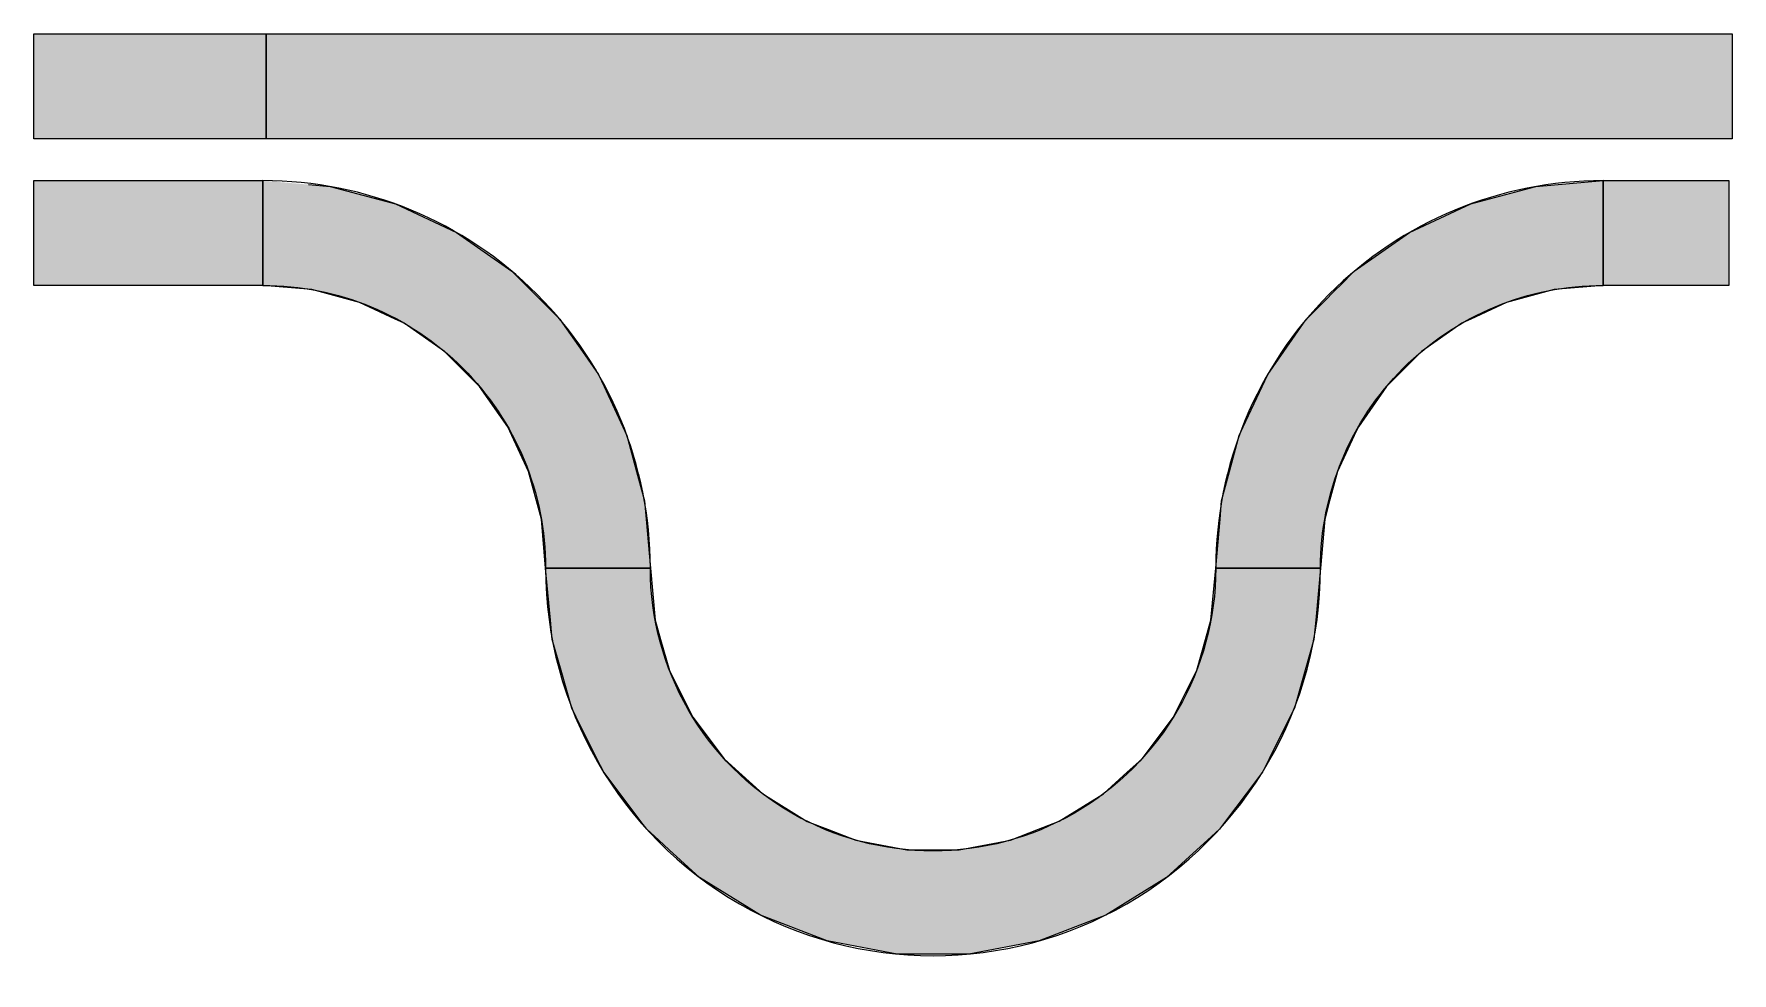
# Model space of a CAD drawing. Extents: x 5 to 22.7, y 3.2 to 9.9.
# Drawn here: x 14.57 to 22.68, y 3.18 to 7.66 of the extents above; entities that cross this region are included whole.
import ezdxf

# ---------------------------------------------------------------- set-up
doc = ezdxf.new("R2010")
doc.units = 0
doc.layers.get('0').update_dxf_attribs({"linetype": 'CONTINUOUS'})
doc.layers.add('COND', color=3, linetype='CONTINUOUS')

# ---------------------------------------------------------------- blocks, each defined once
blk = doc.blocks.new('DIVIDER_CIRCLE_END_3_0_5_1')
at = {"layer": 'COND'}
blk.add_lwpolyline([(0, 0.25), (-0.0001, 0.25), (-0.0001, -0.25), (0, -0.25, 0.414214), (1.85, 1.6), (1.85, 1.6001), (1.35, 1.6001), (1.35, 1.6, -0.414214)], format="xyb", close=True, dxfattribs=at)
blk = doc.blocks.new('DIVIDER_CIRCLE_END_3_0_5_0')
at = {"layer": 'COND'}
blk.add_lwpolyline([(0, 0.25), (-0.0001, 0.25), (-0.0001, -0.25), (0, -0.25, 1), (0, 3.45), (-0.0001, 3.45), (-0.0001, 2.95), (0, 2.95, -1)], format="xyb", close=True, dxfattribs=at)
blk = doc.blocks.new('DIVIDER_CIRCLE_END_3_0_5_A')
at = {"layer": 'COND'}
blk.add_lwpolyline([(0, 0.25), (-0.0001, 0.25), (-0.0001, -0.25), (0, -0.25, 0.414214), (1.85, 1.6), (1.85, 1.6001), (1.35, 1.6001), (1.35, 1.6, -0.414214)], format="xyb", close=True, dxfattribs=at)
blk = doc.blocks.new('*U10')
at = {"linetype": 'CONTINUOUS'}
for p, q in [((14.5673, 7.1618), (14.5673, 7.6618)), ((15.6756, 7.1618), (15.6756, 7.6618)), ((15.6756, 7.6618), (15.6756, 7.1618)), ((22.6758, 7.6618), (22.6758, 7.1618)), ((14.5673, 6.9428), (14.5673, 6.9618)), ((14.5673, 6.4618), (14.5673, 6.9428)), ((15.6605, 6.9428), (15.6605, 6.9618)), ((15.6605, 6.9337), (15.6605, 6.9428)), ((15.6605, 6.9428), (15.6605, 6.4618)), ((15.6605, 6.8503), (15.6605, 6.9337)), ((15.8777, 6.9428), (15.9817, 6.9337)), ((15.9817, 6.9337), (16.2933, 6.8503)), ((21.4278, 6.8502), (21.7393, 6.9337)), ((21.7393, 6.9337), (22.0606, 6.9618)), ((22.0607, 6.9618), (22.0607, 6.9337)), ((22.0607, 6.4618), (22.0607, 6.9618)), ((22.0607, 6.9337), (22.0607, 6.8502)), ((22.6607, 6.9618), (22.6607, 6.4618)), ((15.6605, 6.714), (15.6605, 6.8503)), ((16.2933, 6.8503), (16.5855, 6.714)), ((21.1356, 6.7139), (21.4278, 6.8502)), ((22.0607, 6.8502), (22.0607, 6.7139)), ((15.6605, 6.529), (15.6605, 6.714)), ((16.5855, 6.714), (16.8497, 6.529)), ((20.8714, 6.529), (21.1356, 6.7139)), ((22.0607, 6.7139), (22.0607, 6.529)), ((15.6605, 6.4618), (15.6605, 6.529)), ((16.8497, 6.529), (16.9169, 6.4618)), ((20.8042, 6.4618), (20.8714, 6.529)), ((22.0607, 6.529), (22.0607, 6.4618)), ((15.8949, 6.4413), (15.6605, 6.4618)), ((16.1222, 6.3804), (15.8949, 6.4413)), ((16.9169, 6.4618), (16.9374, 6.4413)), ((16.9374, 6.4413), (16.9983, 6.3804)), ((20.7228, 6.3804), (20.7837, 6.4413)), ((20.7837, 6.4413), (20.8042, 6.4618)), ((21.8262, 6.4413), (21.5988, 6.3804)), ((22.0606, 6.4618), (21.8262, 6.4413)), ((16.2926, 6.301), (16.1222, 6.3804)), ((16.9983, 6.3804), (17.0777, 6.301)), ((20.6434, 6.3009), (20.7228, 6.3804)), ((21.5988, 6.3804), (21.4284, 6.3009)), ((16.3355, 6.281), (16.2926, 6.301)), ((16.5283, 6.146), (16.3355, 6.281)), ((17.0777, 6.301), (17.0918, 6.281)), ((17.0918, 6.281), (17.1863, 6.146)), ((20.5349, 6.1459), (20.6294, 6.2809)), ((20.6294, 6.2809), (20.6434, 6.3009)), ((21.3856, 6.2809), (21.1928, 6.1459)), ((21.4284, 6.3009), (21.3856, 6.2809)), ((16.6375, 6.0368), (16.5283, 6.146)), ((17.1863, 6.146), (17.2627, 6.0368)), ((20.4584, 6.0367), (20.5349, 6.1459)), ((21.1928, 6.1459), (21.0836, 6.0367)), ((16.6947, 5.9796), (16.6375, 6.0368)), ((17.2627, 6.0368), (17.2894, 5.9796)), ((20.4317, 5.9795), (20.4584, 6.0367)), ((21.0836, 6.0367), (21.0264, 5.9795)), ((16.8297, 5.7868), (16.6947, 5.9796)), ((17.2894, 5.9796), (17.3793, 5.7868)), ((20.3418, 5.7867), (20.4317, 5.9795)), ((21.0264, 5.9795), (20.8914, 5.7867)), ((16.8494, 5.7446), (16.8297, 5.7868)), ((17.3793, 5.7868), (17.399, 5.7446)), ((20.3221, 5.7445), (20.3418, 5.7867)), ((20.8914, 5.7867), (20.8717, 5.7445)), ((16.9292, 5.5736), (16.8494, 5.7446)), ((17.399, 5.7446), (17.4448, 5.5736)), ((20.2763, 5.5735), (20.3221, 5.7445)), ((20.8717, 5.7445), (20.792, 5.5735)), ((16.9668, 5.4331), (16.9292, 5.5736)), ((17.4448, 5.5736), (17.4825, 5.4331)), ((20.2387, 5.433), (20.2763, 5.5735)), ((20.792, 5.5735), (20.7543, 5.433)), ((16.9901, 5.3462), (16.9668, 5.4331)), ((17.4825, 5.4331), (17.4901, 5.3462)), ((20.2311, 5.3461), (20.2387, 5.433)), ((20.7543, 5.433), (20.7311, 5.3461)), ((17.0106, 5.1118), (16.9901, 5.3462)), ((17.4901, 5.3462), (17.5106, 5.1118)), ((20.2106, 5.1117), (20.2311, 5.3461)), ((20.7311, 5.3461), (20.7106, 5.1117)), ((17.0106, 5.1117), (17.0106, 5.1118)), ((17.0106, 5.1116), (17.0106, 5.1117)), ((17.0336, 4.8635), (17.0106, 5.1116)), ((17.5106, 5.1118), (17.5106, 5.1117)), ((17.5106, 5.1117), (17.5106, 5.1116)), ((17.5106, 5.1116), (17.5336, 4.8635)), ((20.1876, 4.8636), (20.2106, 5.1117)), ((20.7106, 5.1117), (20.6876, 4.8636)), ((17.0421, 4.7717), (17.0336, 4.8635)), ((17.5336, 4.8635), (17.5597, 4.7717)), ((20.1615, 4.7718), (20.1876, 4.8636)), ((20.6876, 4.8636), (20.6791, 4.7718)), ((17.0841, 4.6239), (17.0421, 4.7717)), ((17.5597, 4.7717), (17.6018, 4.6239)), ((20.1195, 4.624), (20.1615, 4.7718)), ((20.6791, 4.7718), (20.6371, 4.624)), ((17.1355, 4.4433), (17.0841, 4.6239)), ((17.6018, 4.6239), (17.6917, 4.4433)), ((20.0295, 4.4434), (20.1195, 4.624)), ((20.6371, 4.624), (20.5857, 4.4434)), ((17.1566, 4.4009), (17.1355, 4.4433)), ((17.2556, 4.2021), (17.1566, 4.4009)), ((17.6917, 4.4433), (17.7128, 4.4009)), ((17.7128, 4.4009), (17.8629, 4.2021)), ((19.8583, 4.2022), (20.0084, 4.401)), ((20.0084, 4.401), (20.0295, 4.4434)), ((20.5646, 4.401), (20.4656, 4.2022)), ((20.5857, 4.4434), (20.5646, 4.401)), ((17.2877, 4.1377), (17.2556, 4.2021)), ((17.3658, 4.0343), (17.2877, 4.1377)), ((17.8629, 4.2021), (17.9336, 4.1377)), ((17.9336, 4.1377), (18.0471, 4.0343)), ((19.6742, 4.0343), (19.7877, 4.1378)), ((19.7877, 4.1378), (19.8583, 4.2022)), ((20.4335, 4.1378), (20.3554, 4.0343)), ((20.4656, 4.2022), (20.4335, 4.1378)), ((17.4648, 3.9031), (17.3658, 4.0343)), ((18.0471, 4.0343), (18.2589, 3.9031)), ((19.4624, 3.9032), (19.6742, 4.0343)), ((20.3554, 4.0343), (20.2564, 3.9032)), ((17.4934, 3.8653), (17.4648, 3.9031)), ((18.2589, 3.9031), (18.3566, 3.8653)), ((19.3647, 3.8653), (19.4624, 3.9032)), ((20.2564, 3.9032), (20.2278, 3.8653)), ((17.5506, 3.8131), (17.4934, 3.8653)), ((17.6008, 3.7674), (17.5506, 3.8131)), ((18.3566, 3.8653), (18.4912, 3.8131)), ((18.4912, 3.8131), (18.7361, 3.7674)), ((18.9852, 3.7674), (19.2301, 3.8132)), ((19.2301, 3.8132), (19.3647, 3.8653)), ((20.1706, 3.8132), (20.1204, 3.7674)), ((20.2278, 3.8653), (20.1706, 3.8132)), ((17.7457, 3.6353), (17.6008, 3.7674)), ((18.7361, 3.7674), (18.9852, 3.7674)), ((20.1204, 3.7674), (19.9755, 3.6353)), ((20.1204, 3.7674), (20.1204, 3.7674)), ((17.7457, 3.6353), (17.7457, 3.6353)), ((18.0359, 3.4556), (17.7457, 3.6353)), ((19.9754, 3.6353), (19.6853, 3.4556)), ((19.9755, 3.6353), (19.9754, 3.6353)), ((18.036, 3.4555), (18.0359, 3.4556)), ((18.3543, 3.3322), (18.036, 3.4555)), ((19.6851, 3.4555), (19.3669, 3.3322)), ((19.6853, 3.4556), (19.6851, 3.4555)), ((18.3543, 3.3322), (18.3543, 3.3322)), ((18.6899, 3.2695), (18.3543, 3.3322)), ((19.3668, 3.3322), (19.0313, 3.2695)), ((19.3669, 3.3322), (19.3668, 3.3322)), ((19.0313, 3.2695), (18.6899, 3.2695)), ((18.6899, 3.2695), (18.6899, 3.2695))]:
    blk.add_line(p, q, dxfattribs=at)
at = {"linetype": 'CONTINUOUS', "extrusion": (0, 0, -1)}
for points in [[(-14.5673, 7.6618), (-15.6756, 7.1618), (-14.5673, 7.1618)], [(-14.5673, 7.6618), (-15.6756, 7.6618), (-15.6756, 7.1618)], [(-15.6756, 7.6618), (-22.6758, 7.1618), (-15.6756, 7.1618)], [(-15.6756, 7.6618), (-22.6758, 7.6618), (-22.6758, 7.1618)], [(-14.5673, 6.9618), (-15.6605, 6.9428), (-14.5673, 6.9428)], [(-14.5673, 6.9618), (-15.6605, 6.9618), (-15.6605, 6.9428)], [(-14.5673, 6.9428), (-15.6605, 6.4618), (-14.5673, 6.4618)], [(-14.5673, 6.9428), (-15.6605, 6.9428), (-15.6605, 6.4618)], [(-15.6605, 6.9618), (-15.8777, 6.9428), (-15.6605, 6.9428)], [(-15.6605, 6.9428), (-15.9817, 6.9337), (-15.6605, 6.9337)], [(-15.6605, 6.9428), (-15.8777, 6.9428), (-15.9817, 6.9337)], [(-15.6605, 6.9337), (-16.2933, 6.8503), (-15.6605, 6.8503)], [(-15.6605, 6.9337), (-15.9817, 6.9337), (-16.2933, 6.8503)], [(-21.7393, 6.9337), (-22.0607, 6.8502), (-21.4278, 6.8502)], [(-22.0606, 6.9618), (-22.0607, 6.9337), (-21.7393, 6.9337)], [(-21.7393, 6.9337), (-22.0607, 6.9337), (-22.0607, 6.8502)], [(-22.0606, 6.9618), (-22.0607, 6.9618), (-22.0607, 6.9337)], [(-22.0607, 6.9618), (-22.6607, 6.4618), (-22.0607, 6.4618)], [(-22.0607, 6.9618), (-22.6607, 6.9618), (-22.6607, 6.4618)], [(-15.6605, 6.8503), (-16.5855, 6.714), (-15.6605, 6.714)], [(-15.6605, 6.8503), (-16.2933, 6.8503), (-16.5855, 6.714)], [(-21.4278, 6.8502), (-22.0607, 6.7139), (-21.1356, 6.7139)], [(-21.4278, 6.8502), (-22.0607, 6.8502), (-22.0607, 6.7139)], [(-15.6605, 6.714), (-16.8497, 6.529), (-15.6605, 6.529)], [(-15.6605, 6.714), (-16.5855, 6.714), (-16.8497, 6.529)], [(-21.1356, 6.7139), (-22.0607, 6.529), (-20.8714, 6.529)], [(-21.1356, 6.7139), (-22.0607, 6.7139), (-22.0607, 6.529)], [(-15.6605, 6.529), (-16.9169, 6.4618), (-15.6605, 6.4618)], [(-15.6605, 6.529), (-16.8497, 6.529), (-16.9169, 6.4618)], [(-20.8714, 6.529), (-22.0607, 6.4618), (-20.8042, 6.4618)], [(-20.8714, 6.529), (-22.0607, 6.529), (-22.0607, 6.4618)], [(-15.6605, 6.4618), (-16.9374, 6.4413), (-15.8949, 6.4413)], [(-15.6605, 6.4618), (-16.9169, 6.4618), (-16.9374, 6.4413)], [(-15.8949, 6.4413), (-16.9983, 6.3804), (-16.1222, 6.3804)], [(-15.8949, 6.4413), (-16.9374, 6.4413), (-16.9983, 6.3804)], [(-20.7837, 6.4413), (-21.5988, 6.3804), (-20.7228, 6.3804)], [(-20.8042, 6.4618), (-21.8262, 6.4413), (-20.7837, 6.4413)], [(-20.7837, 6.4413), (-21.8262, 6.4413), (-21.5988, 6.3804)], [(-20.8042, 6.4618), (-22.0606, 6.4618), (-21.8262, 6.4413)], [(-16.1222, 6.3804), (-17.0777, 6.301), (-16.2926, 6.301)], [(-16.1222, 6.3804), (-16.9983, 6.3804), (-17.0777, 6.301)], [(-20.7228, 6.3804), (-21.4284, 6.3009), (-20.6434, 6.3009)], [(-20.7228, 6.3804), (-21.5988, 6.3804), (-21.4284, 6.3009)], [(-16.2926, 6.301), (-17.0918, 6.281), (-16.3355, 6.281)], [(-16.2926, 6.301), (-17.0777, 6.301), (-17.0918, 6.281)], [(-16.3355, 6.281), (-17.1863, 6.146), (-16.5283, 6.146)], [(-16.3355, 6.281), (-17.0918, 6.281), (-17.1863, 6.146)], [(-20.6294, 6.2809), (-21.1928, 6.1459), (-20.5349, 6.1459)], [(-20.6434, 6.3009), (-21.3856, 6.2809), (-20.6294, 6.2809)], [(-20.6294, 6.2809), (-21.3856, 6.2809), (-21.1928, 6.1459)], [(-20.6434, 6.3009), (-21.4284, 6.3009), (-21.3856, 6.2809)], [(-16.5283, 6.146), (-17.2627, 6.0368), (-16.6375, 6.0368)], [(-16.5283, 6.146), (-17.1863, 6.146), (-17.2627, 6.0368)], [(-20.5349, 6.1459), (-21.0836, 6.0367), (-20.4584, 6.0367)], [(-20.5349, 6.1459), (-21.1928, 6.1459), (-21.0836, 6.0367)], [(-16.6375, 6.0368), (-17.2894, 5.9796), (-16.6947, 5.9796)], [(-16.6375, 6.0368), (-17.2627, 6.0368), (-17.2894, 5.9796)], [(-20.4584, 6.0367), (-21.0264, 5.9795), (-20.4317, 5.9795)], [(-20.4584, 6.0367), (-21.0836, 6.0367), (-21.0264, 5.9795)], [(-16.6947, 5.9796), (-17.3793, 5.7868), (-16.8297, 5.7868)], [(-16.6947, 5.9796), (-17.2894, 5.9796), (-17.3793, 5.7868)], [(-20.4317, 5.9795), (-20.8914, 5.7867), (-20.3418, 5.7867)], [(-20.4317, 5.9795), (-21.0264, 5.9795), (-20.8914, 5.7867)], [(-16.8297, 5.7868), (-17.399, 5.7446), (-16.8494, 5.7446)], [(-16.8297, 5.7868), (-17.3793, 5.7868), (-17.399, 5.7446)], [(-20.3418, 5.7867), (-20.8717, 5.7445), (-20.3221, 5.7445)], [(-20.3418, 5.7867), (-20.8914, 5.7867), (-20.8717, 5.7445)], [(-16.8494, 5.7446), (-17.4448, 5.5736), (-16.9292, 5.5736)], [(-16.8494, 5.7446), (-17.399, 5.7446), (-17.4448, 5.5736)], [(-20.3221, 5.7445), (-20.792, 5.5735), (-20.2763, 5.5735)], [(-20.3221, 5.7445), (-20.8717, 5.7445), (-20.792, 5.5735)], [(-16.9292, 5.5736), (-17.4825, 5.4331), (-16.9668, 5.4331)], [(-16.9292, 5.5736), (-17.4448, 5.5736), (-17.4825, 5.4331)], [(-20.2763, 5.5735), (-20.7543, 5.433), (-20.2387, 5.433)], [(-20.2763, 5.5735), (-20.792, 5.5735), (-20.7543, 5.433)], [(-16.9668, 5.4331), (-17.4901, 5.3462), (-16.9901, 5.3462)], [(-16.9668, 5.4331), (-17.4825, 5.4331), (-17.4901, 5.3462)], [(-20.2387, 5.433), (-20.7311, 5.3461), (-20.2311, 5.3461)], [(-20.2387, 5.433), (-20.7543, 5.433), (-20.7311, 5.3461)], [(-16.9901, 5.3462), (-17.5106, 5.1118), (-17.0106, 5.1118)], [(-16.9901, 5.3462), (-17.4901, 5.3462), (-17.5106, 5.1118)], [(-20.2311, 5.3461), (-20.7106, 5.1117), (-20.2106, 5.1117)], [(-20.2311, 5.3461), (-20.7311, 5.3461), (-20.7106, 5.1117)], [(-17.0106, 5.1118), (-17.5106, 5.1117), (-17.0106, 5.1117)], [(-17.0106, 5.1118), (-17.5106, 5.1118), (-17.5106, 5.1117)], [(-17.0106, 5.1117), (-17.5106, 5.1116), (-17.0106, 5.1116)], [(-17.0106, 5.1117), (-17.5106, 5.1117), (-17.5106, 5.1116)], [(-17.0106, 5.1116), (-17.5336, 4.8635), (-17.0336, 4.8635)], [(-17.0106, 5.1116), (-17.5106, 5.1116), (-17.5336, 4.8635)], [(-20.2106, 5.1117), (-20.6876, 4.8636), (-20.1876, 4.8636)], [(-20.2106, 5.1117), (-20.7106, 5.1117), (-20.6876, 4.8636)], [(-17.0336, 4.8635), (-17.5597, 4.7717), (-17.0421, 4.7717)], [(-17.0336, 4.8635), (-17.5336, 4.8635), (-17.5597, 4.7717)], [(-20.1876, 4.8636), (-20.6791, 4.7718), (-20.1615, 4.7718)], [(-20.1876, 4.8636), (-20.6876, 4.8636), (-20.6791, 4.7718)], [(-17.0421, 4.7717), (-17.6018, 4.6239), (-17.0841, 4.6239)], [(-17.0421, 4.7717), (-17.5597, 4.7717), (-17.6018, 4.6239)], [(-20.1615, 4.7718), (-20.6371, 4.624), (-20.1195, 4.624)], [(-20.1615, 4.7718), (-20.6791, 4.7718), (-20.6371, 4.624)], [(-17.0841, 4.6239), (-17.6917, 4.4433), (-17.1355, 4.4433)], [(-17.0841, 4.6239), (-17.6018, 4.6239), (-17.6917, 4.4433)], [(-20.1195, 4.624), (-20.5857, 4.4434), (-20.0295, 4.4434)], [(-20.1195, 4.624), (-20.6371, 4.624), (-20.5857, 4.4434)], [(-17.1355, 4.4433), (-17.7128, 4.4009), (-17.1566, 4.4009)], [(-17.1355, 4.4433), (-17.6917, 4.4433), (-17.7128, 4.4009)], [(-17.1566, 4.4009), (-17.8629, 4.2021), (-17.2556, 4.2021)], [(-17.1566, 4.4009), (-17.7128, 4.4009), (-17.8629, 4.2021)], [(-20.0084, 4.401), (-20.4656, 4.2022), (-19.8583, 4.2022)], [(-20.0295, 4.4434), (-20.5646, 4.401), (-20.0084, 4.401)], [(-20.0084, 4.401), (-20.5646, 4.401), (-20.4656, 4.2022)], [(-20.0295, 4.4434), (-20.5857, 4.4434), (-20.5646, 4.401)], [(-17.2556, 4.2021), (-17.9336, 4.1377), (-17.2877, 4.1377)], [(-17.2556, 4.2021), (-17.8629, 4.2021), (-17.9336, 4.1377)], [(-17.2877, 4.1377), (-18.0471, 4.0343), (-17.3658, 4.0343)], [(-17.2877, 4.1377), (-17.9336, 4.1377), (-18.0471, 4.0343)], [(-19.7877, 4.1378), (-20.3554, 4.0343), (-19.6742, 4.0343)], [(-19.8583, 4.2022), (-20.4335, 4.1378), (-19.7877, 4.1378)], [(-19.7877, 4.1378), (-20.4335, 4.1378), (-20.3554, 4.0343)], [(-19.8583, 4.2022), (-20.4656, 4.2022), (-20.4335, 4.1378)], [(-17.3658, 4.0343), (-18.2589, 3.9031), (-17.4648, 3.9031)], [(-17.3658, 4.0343), (-18.0471, 4.0343), (-18.2589, 3.9031)], [(-19.6742, 4.0343), (-20.2564, 3.9032), (-19.4624, 3.9032)], [(-19.6742, 4.0343), (-20.3554, 4.0343), (-20.2564, 3.9032)], [(-17.4648, 3.9031), (-18.3566, 3.8653), (-17.4934, 3.8653)], [(-17.4648, 3.9031), (-18.2589, 3.9031), (-18.3566, 3.8653)], [(-19.4624, 3.9032), (-20.2278, 3.8653), (-19.3647, 3.8653)], [(-19.4624, 3.9032), (-20.2564, 3.9032), (-20.2278, 3.8653)], [(-17.4934, 3.8653), (-18.4912, 3.8131), (-17.5506, 3.8131)], [(-17.4934, 3.8653), (-18.3566, 3.8653), (-18.4912, 3.8131)], [(-17.5506, 3.8131), (-18.7361, 3.7674), (-17.6008, 3.7674)], [(-17.5506, 3.8131), (-18.4912, 3.8131), (-18.7361, 3.7674)], [(-19.2301, 3.8132), (-20.1204, 3.7674), (-18.9852, 3.7674)], [(-19.3647, 3.8653), (-20.1706, 3.8132), (-19.2301, 3.8132)], [(-19.2301, 3.8132), (-20.1706, 3.8132), (-20.1204, 3.7674)], [(-19.3647, 3.8653), (-20.2278, 3.8653), (-20.1706, 3.8132)], [(-17.6008, 3.7674), (-19.9755, 3.6353), (-17.7457, 3.6353)], [(-17.6008, 3.7674), (-20.1204, 3.7674), (-19.9755, 3.6353)], [(-18.9852, 3.7674), (-20.1204, 3.7674), (-18.7361, 3.7674)], [(-18.9852, 3.7674), (-20.1204, 3.7674), (-20.1204, 3.7674)], [(-17.7457, 3.6353), (-19.9754, 3.6353), (-17.7457, 3.6353)], [(-17.7457, 3.6353), (-19.9755, 3.6353), (-19.9754, 3.6353)], [(-17.7457, 3.6353), (-19.6853, 3.4556), (-18.0359, 3.4556)], [(-17.7457, 3.6353), (-19.9754, 3.6353), (-19.6853, 3.4556)], [(-18.0359, 3.4556), (-19.6851, 3.4555), (-18.036, 3.4555)], [(-18.0359, 3.4556), (-19.6853, 3.4556), (-19.6851, 3.4555)], [(-18.036, 3.4555), (-19.3669, 3.3322), (-18.3543, 3.3322)], [(-18.036, 3.4555), (-19.6851, 3.4555), (-19.3669, 3.3322)], [(-18.3543, 3.3322), (-19.3668, 3.3322), (-18.3543, 3.3322)], [(-18.3543, 3.3322), (-19.3669, 3.3322), (-19.3668, 3.3322)], [(-18.3543, 3.3322), (-19.0313, 3.2695), (-18.6899, 3.2695)], [(-18.3543, 3.3322), (-19.3668, 3.3322), (-19.0313, 3.2695)], [(-18.6899, 3.2695), (-19.0313, 3.2695), (-18.6899, 3.2695)]]:
    blk.add_solid(points, dxfattribs=at)

msp = doc.modelspace()

# ---------------------------------------------------------------- linework, layer by layer
at = {"layer": 'COND'}
for points in [[(14.5673, 7.1618), (14.5673, 7.6618), (15.6756, 7.6618), (15.6756, 7.1618)], [(15.6756, 7.1618), (15.6756, 7.6618), (22.6758, 7.6618), (22.6758, 7.1618)], [(14.5673, 6.4618), (14.5673, 6.9618), (15.6605, 6.9618), (15.6605, 6.4618)], [(22.0607, 6.4618), (22.0607, 6.9618), (22.6607, 6.9618), (22.6607, 6.4618)]]:
    msp.add_lwpolyline(points, close=True, dxfattribs=at)
for points in [[(17.2606, 5.1116), (17.2606, 5.1118)], [(20.4606, 5.1118), (20.4606, 5.1116)]]:
    msp.add_lwpolyline(points, dxfattribs=at)

# ---------------------------------------------------------------- block references
at = {"linetype": 'CONTINUOUS'}
msp.add_blockref('*U10', (0, 0), dxfattribs=at)
for name, p, rotation in [('DIVIDER_CIRCLE_END_3_0_5_A', (17.2606, 5.1118), 90), ('DIVIDER_CIRCLE_END_3_0_5_1', (22.0606, 6.7118), 180), ('DIVIDER_CIRCLE_END_3_0_5_0', (17.2606, 5.1116), 270)]:
    msp.add_blockref(name, p, dxfattribs=dict(rotation=rotation))

doc.saveas('drawing.dxf')
